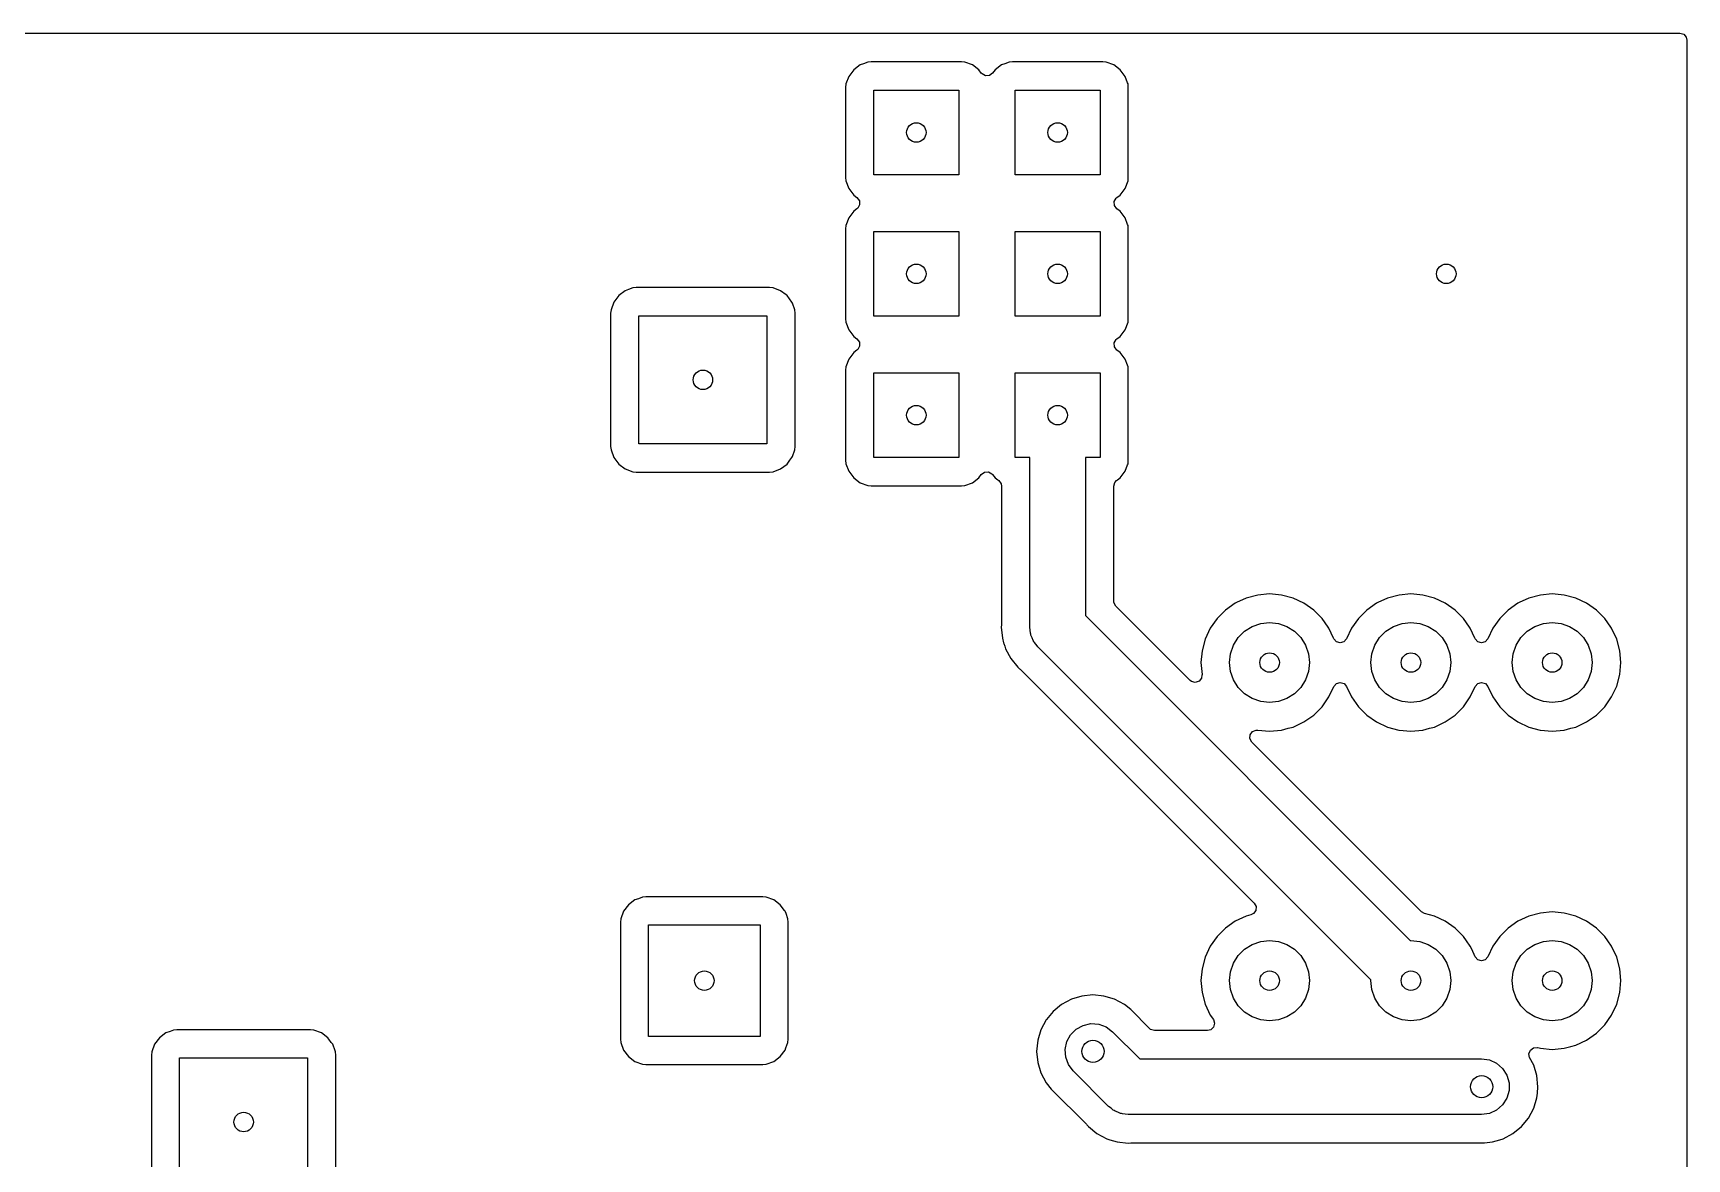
# Model space of a CAD drawing. Extents: x 0.03 to 2.37, y 0.03 to 1.57.
# Drawn here: x 1.2 to 2.37, y 0.774 to 1.57 of the extents above; entities that cross this region are included whole.
import ezdxf

# ---------------------------------------------------------------- set-up
doc = ezdxf.new("R2010")
doc.units = 0
doc.header["$MEASUREMENT"] = 0
doc.layers.add('BLACK', color=7, linetype='CONTINUOUS')

msp = doc.modelspace()

# ---------------------------------------------------------------- linework, layer by layer
at = {"layer": 'BLACK', "linetype": 'CONTINUOUS'}
for p, q in [((0.0347, 1.5703), (2.3653, 1.5703)), ((2.3653, 1.5703), (2.368, 1.5695)), ((2.368, 1.5695), (2.3698, 1.5674)), ((2.3698, 1.5674), (2.3703, 1.5653)), ((2.3703, 1.5653), (2.3703, 0.0347)), ((1.7853, 1.5478), (1.7807, 1.5443)), ((1.7876, 1.5486), (1.7853, 1.5478)), ((1.7853, 1.5478), (1.7853, 1.5478)), ((1.7853, 1.5478), (1.7853, 1.5478)), ((1.7907, 1.5498), (1.7876, 1.5486)), ((1.7931, 1.55), (1.7907, 1.5498)), ((1.7907, 1.5498), (1.7907, 1.5498)), ((1.8569, 1.55), (1.7931, 1.55)), ((1.7931, 1.55), (1.7931, 1.55)), ((1.7931, 1.55), (1.7931, 1.55)), ((1.8593, 1.5498), (1.8569, 1.55)), ((1.8569, 1.55), (1.8569, 1.55)), ((1.8569, 1.55), (1.8569, 1.55)), ((1.8647, 1.5478), (1.8593, 1.5498)), ((1.8593, 1.5498), (1.8593, 1.5498)), ((1.8593, 1.5498), (1.8593, 1.5498)), ((1.8693, 1.5443), (1.8647, 1.5478)), ((1.8647, 1.5478), (1.8647, 1.5478)), ((1.8647, 1.5478), (1.8647, 1.5478)), ((1.8853, 1.5478), (1.8807, 1.5443)), ((1.8876, 1.5486), (1.8853, 1.5478)), ((1.8853, 1.5478), (1.8853, 1.5478)), ((1.8853, 1.5478), (1.8853, 1.5478)), ((1.8907, 1.5498), (1.8876, 1.5486)), ((1.8931, 1.55), (1.8907, 1.5498)), ((1.8907, 1.5498), (1.8907, 1.5498)), ((1.9569, 1.55), (1.8931, 1.55)), ((1.8931, 1.55), (1.8931, 1.55)), ((1.8931, 1.55), (1.8931, 1.55)), ((1.9593, 1.5498), (1.9569, 1.55)), ((1.9569, 1.55), (1.9569, 1.55)), ((1.9569, 1.55), (1.9569, 1.55)), ((1.9647, 1.5478), (1.9593, 1.5498)), ((1.9593, 1.5498), (1.9593, 1.5498)), ((1.9593, 1.5498), (1.9593, 1.5498)), ((1.9693, 1.5443), (1.9647, 1.5478)), ((1.7752, 1.5343), (1.775, 1.5319)), ((1.7772, 1.5397), (1.7752, 1.5343)), ((1.7752, 1.5343), (1.7752, 1.5343)), ((1.7807, 1.5443), (1.7772, 1.5397)), ((1.7772, 1.5397), (1.7772, 1.5397)), ((1.871, 1.542), (1.8693, 1.5443)), ((1.8715, 1.5415), (1.871, 1.542)), ((1.8739, 1.5401), (1.8715, 1.5415)), ((1.8767, 1.5403), (1.8739, 1.5401)), ((1.879, 1.542), (1.8767, 1.5403)), ((1.8807, 1.5443), (1.879, 1.542)), ((1.9728, 1.5397), (1.9693, 1.5443)), ((1.9745, 1.535), (1.9728, 1.5397)), ((1.9748, 1.5343), (1.9745, 1.535)), ((1.975, 1.5319), (1.9748, 1.5343)), ((1.9748, 1.5343), (1.9748, 1.5343)), ((1.775, 1.5319), (1.775, 1.4681)), ((1.795, 1.47), (1.795, 1.53)), ((1.795, 1.53), (1.855, 1.53)), ((1.855, 1.53), (1.855, 1.47)), ((1.895, 1.47), (1.895, 1.53)), ((1.895, 1.53), (1.955, 1.53)), ((1.955, 1.53), (1.955, 1.47)), ((1.975, 1.4681), (1.975, 1.5319)), ((1.975, 1.5319), (1.975, 1.5319)), ((1.775, 1.4681), (1.7752, 1.4657)), ((1.7752, 1.4657), (1.7752, 1.4657)), ((1.7752, 1.4657), (1.7772, 1.4603)), ((1.855, 1.47), (1.795, 1.47)), ((1.955, 1.47), (1.895, 1.47)), ((1.9728, 1.4603), (1.9748, 1.4657)), ((1.9748, 1.4657), (1.975, 1.4681)), ((1.9748, 1.4657), (1.9748, 1.4657)), ((1.975, 1.4681), (1.975, 1.4681)), ((1.7772, 1.4603), (1.7772, 1.4603)), ((1.7772, 1.4603), (1.7807, 1.4557)), ((1.7807, 1.4557), (1.783, 1.454)), ((1.783, 1.454), (1.7847, 1.4517)), ((1.7847, 1.4517), (1.7849, 1.4489)), ((1.9651, 1.4511), (1.9665, 1.4535)), ((1.9665, 1.4535), (1.967, 1.454)), ((1.967, 1.454), (1.9693, 1.4557)), ((1.9693, 1.4557), (1.9728, 1.4603)), ((1.9728, 1.4603), (1.9728, 1.4603)), ((1.7772, 1.4397), (1.7752, 1.4343)), ((1.7807, 1.4443), (1.7772, 1.4397)), ((1.7772, 1.4397), (1.7772, 1.4397)), ((1.783, 1.446), (1.7807, 1.4443)), ((1.7835, 1.4465), (1.783, 1.446)), ((1.7849, 1.4489), (1.7835, 1.4465)), ((1.9653, 1.4483), (1.9651, 1.4511)), ((1.967, 1.446), (1.9653, 1.4483)), ((1.9693, 1.4443), (1.967, 1.446)), ((1.9728, 1.4397), (1.9693, 1.4443)), ((1.9745, 1.435), (1.9728, 1.4397)), ((1.7752, 1.4343), (1.775, 1.4319)), ((1.775, 1.4319), (1.775, 1.3681)), ((1.7752, 1.4343), (1.7752, 1.4343)), ((1.795, 1.37), (1.795, 1.43)), ((1.795, 1.43), (1.855, 1.43)), ((1.855, 1.43), (1.855, 1.37)), ((1.895, 1.37), (1.895, 1.43)), ((1.895, 1.43), (1.955, 1.43)), ((1.955, 1.43), (1.955, 1.37)), ((1.9748, 1.4343), (1.9745, 1.435)), ((1.975, 1.4319), (1.9748, 1.4343)), ((1.9748, 1.4343), (1.9748, 1.4343)), ((1.975, 1.3681), (1.975, 1.4319)), ((1.975, 1.4319), (1.975, 1.4319)), ((1.6144, 1.3846), (1.611, 1.38)), ((1.619, 1.388), (1.6144, 1.3846)), ((1.6214, 1.3889), (1.619, 1.388)), ((1.619, 1.388), (1.619, 1.388)), ((1.619, 1.388), (1.619, 1.388)), ((1.6244, 1.39), (1.6214, 1.3889)), ((1.6268, 1.3903), (1.6244, 1.39)), ((1.6244, 1.39), (1.6244, 1.39)), ((1.7212, 1.3903), (1.6268, 1.3903)), ((1.6268, 1.3903), (1.6268, 1.3903)), ((1.6268, 1.3903), (1.6268, 1.3903)), ((1.7236, 1.39), (1.7212, 1.3903)), ((1.7212, 1.3903), (1.7212, 1.3903)), ((1.7212, 1.3903), (1.7212, 1.3903)), ((1.729, 1.388), (1.7236, 1.39)), ((1.7236, 1.39), (1.7236, 1.39)), ((1.7236, 1.39), (1.7236, 1.39)), ((1.7329, 1.3851), (1.729, 1.388)), ((1.729, 1.388), (1.729, 1.388)), ((1.729, 1.388), (1.729, 1.388)), ((1.7336, 1.3846), (1.7329, 1.3851)), ((1.737, 1.38), (1.7336, 1.3846)), ((1.609, 1.3746), (1.6087, 1.3722)), ((1.6087, 1.3722), (1.6087, 1.2778)), ((1.611, 1.38), (1.609, 1.3746)), ((1.609, 1.3746), (1.609, 1.3746)), ((1.611, 1.38), (1.611, 1.38)), ((1.6287, 1.2797), (1.6287, 1.3703)), ((1.6287, 1.3703), (1.7193, 1.3703)), ((1.7193, 1.3703), (1.7193, 1.2797)), ((1.7373, 1.3793), (1.737, 1.38)), ((1.7391, 1.3746), (1.7373, 1.3793)), ((1.7393, 1.3722), (1.7391, 1.3746)), ((1.7391, 1.3746), (1.7391, 1.3746)), ((1.7393, 1.2778), (1.7393, 1.3722)), ((1.7393, 1.3722), (1.7393, 1.3722)), ((1.855, 1.37), (1.795, 1.37)), ((1.955, 1.37), (1.895, 1.37)), ((1.775, 1.3681), (1.7752, 1.3657)), ((1.7752, 1.3657), (1.7752, 1.3657)), ((1.7752, 1.3657), (1.7772, 1.3603)), ((1.7772, 1.3603), (1.7772, 1.3603)), ((1.7772, 1.3603), (1.7807, 1.3557)), ((1.9693, 1.3557), (1.9728, 1.3603)), ((1.9728, 1.3603), (1.9748, 1.3657)), ((1.9728, 1.3603), (1.9728, 1.3603)), ((1.9748, 1.3657), (1.975, 1.3681)), ((1.9748, 1.3657), (1.9748, 1.3657)), ((1.975, 1.3681), (1.975, 1.3681)), ((1.7807, 1.3557), (1.783, 1.354)), ((1.783, 1.346), (1.7807, 1.3443)), ((1.783, 1.354), (1.7847, 1.3517)), ((1.7835, 1.3465), (1.783, 1.346)), ((1.7849, 1.3489), (1.7835, 1.3465)), ((1.7847, 1.3517), (1.7849, 1.3489)), ((1.9651, 1.3511), (1.9665, 1.3535)), ((1.9653, 1.3483), (1.9651, 1.3511)), ((1.967, 1.346), (1.9653, 1.3483)), ((1.9665, 1.3535), (1.967, 1.354)), ((1.967, 1.354), (1.9693, 1.3557)), ((1.9677, 1.3455), (1.967, 1.346)), ((1.7752, 1.3343), (1.775, 1.3319)), ((1.7772, 1.3397), (1.7752, 1.3343)), ((1.7752, 1.3343), (1.7752, 1.3343)), ((1.7807, 1.3443), (1.7772, 1.3397)), ((1.7772, 1.3397), (1.7772, 1.3397)), ((1.9693, 1.3443), (1.9677, 1.3455)), ((1.9728, 1.3397), (1.9693, 1.3443)), ((1.9744, 1.3353), (1.9728, 1.3397)), ((1.9748, 1.3343), (1.9744, 1.3353)), ((1.975, 1.3319), (1.9748, 1.3343)), ((1.9748, 1.3343), (1.9748, 1.3343)), ((1.775, 1.3319), (1.775, 1.2681)), ((1.795, 1.27), (1.795, 1.33)), ((1.795, 1.33), (1.855, 1.33)), ((1.855, 1.33), (1.855, 1.27)), ((1.895, 1.27), (1.895, 1.33)), ((1.895, 1.33), (1.955, 1.33)), ((1.955, 1.33), (1.955, 1.27)), ((1.975, 1.2681), (1.975, 1.3319)), ((1.975, 1.3319), (1.975, 1.3319)), ((1.6087, 1.2778), (1.609, 1.2754)), ((1.7193, 1.2797), (1.6287, 1.2797)), ((1.7391, 1.2754), (1.7393, 1.2778)), ((1.7393, 1.2778), (1.7393, 1.2778)), ((1.609, 1.2754), (1.609, 1.2754)), ((1.609, 1.2754), (1.611, 1.27)), ((1.611, 1.27), (1.611, 1.27)), ((1.611, 1.27), (1.6144, 1.2654)), ((1.6144, 1.2654), (1.619, 1.262)), ((1.729, 1.262), (1.7336, 1.2654)), ((1.7336, 1.2654), (1.7356, 1.2681)), ((1.7356, 1.2681), (1.737, 1.27)), ((1.737, 1.27), (1.7373, 1.2707)), ((1.737, 1.27), (1.737, 1.27)), ((1.7373, 1.2707), (1.7391, 1.2754)), ((1.7391, 1.2754), (1.7391, 1.2754)), ((1.775, 1.2681), (1.7752, 1.2657)), ((1.7752, 1.2657), (1.7752, 1.2657)), ((1.7752, 1.2657), (1.7772, 1.2603)), ((1.855, 1.27), (1.795, 1.27)), ((1.9053, 1.27), (1.895, 1.27)), ((1.9053, 1.15), (1.9053, 1.27)), ((1.955, 1.27), (1.9447, 1.27)), ((1.9447, 1.27), (1.9447, 1.1582)), ((1.9728, 1.2604), (1.9745, 1.2649)), ((1.9745, 1.2649), (1.9748, 1.2657)), ((1.9748, 1.2657), (1.975, 1.2681)), ((1.9748, 1.2657), (1.9748, 1.2657)), ((1.975, 1.2681), (1.975, 1.2681)), ((1.619, 1.262), (1.619, 1.262)), ((1.619, 1.262), (1.6244, 1.26)), ((1.6244, 1.26), (1.6244, 1.26)), ((1.6244, 1.26), (1.6268, 1.2597)), ((1.6268, 1.2597), (1.6268, 1.2597)), ((1.6268, 1.2597), (1.7212, 1.2597)), ((1.7212, 1.2597), (1.7236, 1.26)), ((1.7236, 1.26), (1.729, 1.262)), ((1.7236, 1.26), (1.7236, 1.26)), ((1.729, 1.262), (1.729, 1.262)), ((1.7772, 1.2603), (1.7772, 1.2603)), ((1.7772, 1.2603), (1.7807, 1.2557)), ((1.7807, 1.2557), (1.7853, 1.2522)), ((1.7853, 1.2522), (1.7853, 1.2522)), ((1.7853, 1.2522), (1.7907, 1.2502)), ((1.8593, 1.2502), (1.8647, 1.2522)), ((1.8647, 1.2522), (1.8693, 1.2557)), ((1.8647, 1.2522), (1.8647, 1.2522)), ((1.8693, 1.2557), (1.871, 1.258)), ((1.871, 1.258), (1.8733, 1.2597)), ((1.8733, 1.2597), (1.8761, 1.2599)), ((1.8761, 1.2599), (1.8785, 1.2585)), ((1.8785, 1.2585), (1.879, 1.258)), ((1.879, 1.258), (1.8807, 1.2557)), ((1.8807, 1.2557), (1.8807, 1.2557)), ((1.8807, 1.2557), (1.8826, 1.2543)), ((1.8826, 1.2543), (1.8833, 1.2537)), ((1.8833, 1.2537), (1.885, 1.2515)), ((1.9647, 1.2498), (1.9655, 1.2525)), ((1.9655, 1.2525), (1.9667, 1.2537)), ((1.9667, 1.2537), (1.9674, 1.2543)), ((1.9674, 1.2543), (1.9693, 1.2557)), ((1.9693, 1.2557), (1.9728, 1.2603)), ((1.9693, 1.2557), (1.9693, 1.2557)), ((1.9728, 1.2603), (1.9728, 1.2604)), ((1.9728, 1.2603), (1.9728, 1.2603)), ((1.7907, 1.2502), (1.7907, 1.2502)), ((1.7907, 1.2502), (1.7931, 1.25)), ((1.7931, 1.25), (1.7931, 1.25)), ((1.7931, 1.25), (1.8569, 1.25)), ((1.8569, 1.25), (1.8593, 1.2502)), ((1.8593, 1.2502), (1.8593, 1.2502)), ((1.885, 1.2515), (1.8853, 1.2498)), ((1.8853, 1.2498), (1.8853, 1.1522)), ((1.9647, 1.1685), (1.9647, 1.2498)), ((2.0584, 1.1706), (2.0516, 1.1674)), ((2.0666, 1.1728), (2.0584, 1.1706)), ((2.075, 1.1736), (2.0666, 1.1728)), ((2.0834, 1.1728), (2.075, 1.1736)), ((2.0916, 1.1706), (2.0834, 1.1728)), ((2.0993, 1.167), (2.0916, 1.1706)), ((2.1584, 1.1706), (2.1516, 1.1674)), ((2.1666, 1.1728), (2.1584, 1.1706)), ((2.175, 1.1736), (2.1666, 1.1728)), ((2.1834, 1.1728), (2.175, 1.1736)), ((2.1916, 1.1706), (2.1834, 1.1728)), ((2.1993, 1.167), (2.1916, 1.1706)), ((2.2584, 1.1706), (2.2516, 1.1674)), ((2.2666, 1.1728), (2.2584, 1.1706)), ((2.275, 1.1736), (2.2666, 1.1728)), ((2.2834, 1.1728), (2.275, 1.1736)), ((2.2916, 1.1706), (2.2834, 1.1728)), ((2.2993, 1.167), (2.2916, 1.1706)), ((1.9648, 1.1674), (1.9647, 1.1685)), ((1.9662, 1.165), (1.9648, 1.1674)), ((2.0188, 1.1124), (1.9662, 1.165)), ((2.0438, 1.1622), (2.0378, 1.1562)), ((2.0507, 1.167), (2.0438, 1.1622)), ((2.0438, 1.1622), (2.0438, 1.1622)), ((2.0516, 1.1674), (2.0507, 1.167)), ((2.1062, 1.1622), (2.0993, 1.167)), ((2.1122, 1.1562), (2.1062, 1.1622)), ((2.1438, 1.1622), (2.1378, 1.1562)), ((2.1507, 1.167), (2.1438, 1.1622)), ((2.1438, 1.1622), (2.1438, 1.1622)), ((2.1516, 1.1674), (2.1507, 1.167)), ((2.2062, 1.1622), (2.1993, 1.167)), ((2.2122, 1.1562), (2.2062, 1.1622)), ((2.2438, 1.1622), (2.2378, 1.1562)), ((2.2507, 1.167), (2.2438, 1.1622)), ((2.2438, 1.1622), (2.2438, 1.1622)), ((2.2516, 1.1674), (2.2507, 1.167)), ((2.3062, 1.1622), (2.2993, 1.167)), ((2.3122, 1.1562), (2.3062, 1.1622)), ((1.8853, 1.1517), (1.8851, 1.15)), ((1.8851, 1.15), (1.8851, 1.15)), ((1.8851, 1.15), (1.8859, 1.1422)), ((1.8853, 1.1522), (1.8853, 1.1517)), ((1.9056, 1.1479), (1.9053, 1.15)), ((1.9058, 1.1458), (1.9056, 1.1479)), ((1.9447, 1.1582), (2.1745, 0.9283)), ((2.033, 1.1493), (2.0294, 1.1416)), ((2.0378, 1.1562), (2.033, 1.1493)), ((2.033, 1.1493), (2.033, 1.1493)), ((2.0378, 1.1562), (2.0378, 1.1562)), ((2.0528, 1.1427), (2.0573, 1.1472)), ((2.0573, 1.1472), (2.0627, 1.1505)), ((2.0627, 1.1505), (2.0687, 1.1526)), ((2.0687, 1.1526), (2.075, 1.1533)), ((2.075, 1.1533), (2.0813, 1.1526)), ((2.0813, 1.1526), (2.0873, 1.1505)), ((2.0873, 1.1505), (2.0927, 1.1472)), ((2.0927, 1.1472), (2.0972, 1.1427)), ((2.1165, 1.15), (2.1122, 1.1562)), ((2.1122, 1.1562), (2.1122, 1.1562)), ((2.1122, 1.1562), (2.1122, 1.1562)), ((2.117, 1.1493), (2.1165, 1.15)), ((2.1203, 1.1422), (2.117, 1.1493)), ((2.133, 1.1493), (2.1295, 1.1419)), ((2.1378, 1.1562), (2.133, 1.1493)), ((2.1378, 1.1562), (2.1378, 1.1562)), ((2.1528, 1.1427), (2.1573, 1.1472)), ((2.1573, 1.1472), (2.1627, 1.1505)), ((2.1627, 1.1505), (2.1687, 1.1526)), ((2.1687, 1.1526), (2.175, 1.1533)), ((2.175, 1.1533), (2.1813, 1.1526)), ((2.1813, 1.1526), (2.1873, 1.1505)), ((2.1873, 1.1505), (2.1927, 1.1472)), ((2.1927, 1.1472), (2.1972, 1.1427)), ((2.2165, 1.15), (2.2122, 1.1562)), ((2.2122, 1.1562), (2.2122, 1.1562)), ((2.2122, 1.1562), (2.2122, 1.1562)), ((2.217, 1.1493), (2.2165, 1.15)), ((2.2203, 1.1422), (2.217, 1.1493)), ((2.233, 1.1493), (2.2295, 1.1419)), ((2.2378, 1.1562), (2.233, 1.1493)), ((2.2378, 1.1562), (2.2378, 1.1562)), ((2.2528, 1.1427), (2.2573, 1.1472)), ((2.2573, 1.1472), (2.2627, 1.1505)), ((2.2627, 1.1505), (2.2687, 1.1526)), ((2.2687, 1.1526), (2.275, 1.1533)), ((2.275, 1.1533), (2.2813, 1.1526)), ((2.2813, 1.1526), (2.2873, 1.1505)), ((2.2873, 1.1505), (2.2927, 1.1472)), ((2.2927, 1.1472), (2.2972, 1.1427)), ((2.3165, 1.15), (2.3122, 1.1562)), ((2.3122, 1.1562), (2.3122, 1.1562)), ((2.3122, 1.1562), (2.3122, 1.1562)), ((2.317, 1.1493), (2.3165, 1.15)), ((2.3206, 1.1416), (2.317, 1.1493)), ((1.8859, 1.1422), (1.8859, 1.1422)), ((1.8859, 1.1422), (1.8868, 1.139)), ((1.8868, 1.139), (1.887, 1.1385)), ((1.887, 1.1385), (1.8876, 1.1365)), ((1.8876, 1.1365), (1.8881, 1.1347)), ((1.906, 1.1452), (1.9058, 1.1458)), ((1.9061, 1.1445), (1.906, 1.1452)), ((1.907, 1.1425), (1.9061, 1.1445)), ((1.9077, 1.1406), (1.907, 1.1425)), ((1.9081, 1.14), (1.9077, 1.1406)), ((1.9084, 1.1394), (1.9081, 1.14)), ((1.9098, 1.1378), (1.9084, 1.1394)), ((1.9111, 1.1361), (1.9098, 1.1378)), ((2.1467, 0.9005), (1.9111, 1.1361)), ((2.0294, 1.1416), (2.0272, 1.1334)), ((2.0474, 1.1313), (2.0495, 1.1373)), ((2.0495, 1.1373), (2.0528, 1.1427)), ((2.0972, 1.1427), (2.1005, 1.1373)), ((2.1005, 1.1373), (2.1026, 1.1313)), ((2.1205, 1.1419), (2.1203, 1.1422)), ((2.1223, 1.1398), (2.1205, 1.1419)), ((2.125, 1.139), (2.1223, 1.1398)), ((2.1276, 1.1398), (2.125, 1.139)), ((2.1295, 1.1419), (2.1276, 1.1398)), ((2.1474, 1.1313), (2.1495, 1.1373)), ((2.1495, 1.1373), (2.1528, 1.1427)), ((2.1972, 1.1427), (2.2005, 1.1373)), ((2.2005, 1.1373), (2.2026, 1.1313)), ((2.2205, 1.1419), (2.2203, 1.1422)), ((2.2223, 1.1398), (2.2205, 1.1419)), ((2.225, 1.139), (2.2223, 1.1398)), ((2.2276, 1.1398), (2.225, 1.139)), ((2.2295, 1.1419), (2.2276, 1.1398)), ((2.2474, 1.1313), (2.2495, 1.1373)), ((2.2495, 1.1373), (2.2528, 1.1427)), ((2.2972, 1.1427), (2.3005, 1.1373)), ((2.3005, 1.1373), (2.3026, 1.1313)), ((2.3228, 1.1334), (2.3206, 1.1416)), ((1.8881, 1.1347), (1.8918, 1.1278)), ((1.8918, 1.1278), (1.8968, 1.1218)), ((2.0272, 1.1334), (2.0264, 1.125)), ((2.0264, 1.125), (2.0272, 1.1166)), ((2.0467, 1.125), (2.0474, 1.1313)), ((2.0474, 1.1187), (2.0467, 1.125)), ((2.1026, 1.1313), (2.1033, 1.125)), ((2.1033, 1.125), (2.1026, 1.1187)), ((2.1467, 1.125), (2.1474, 1.1313)), ((2.1474, 1.1187), (2.1467, 1.125)), ((2.2026, 1.1313), (2.2033, 1.125)), ((2.2033, 1.125), (2.2026, 1.1187)), ((2.2467, 1.125), (2.2474, 1.1313)), ((2.2474, 1.1187), (2.2467, 1.125)), ((2.3026, 1.1313), (2.3033, 1.125)), ((2.3033, 1.125), (2.3026, 1.1187)), ((2.3236, 1.125), (2.3228, 1.1334)), ((2.3228, 1.1166), (2.3236, 1.125)), ((1.8968, 1.1218), (1.8981, 1.1207)), ((1.8981, 1.1207), (1.8985, 1.1204)), ((1.8985, 1.1204), (2.064, 0.9548)), ((2.0197, 1.1116), (2.0188, 1.1124)), ((2.0251, 1.1118), (2.0224, 1.1109)), ((2.0268, 1.114), (2.0251, 1.1118)), ((2.0271, 1.1163), (2.0268, 1.114)), ((2.0272, 1.1164), (2.0271, 1.1163)), ((2.0272, 1.1166), (2.0272, 1.1166)), ((2.0272, 1.1166), (2.0272, 1.1164)), ((2.0495, 1.1127), (2.0474, 1.1187)), ((2.0528, 1.1073), (2.0495, 1.1127)), ((2.1005, 1.1127), (2.0972, 1.1073)), ((2.1026, 1.1187), (2.1005, 1.1127)), ((2.1495, 1.1127), (2.1474, 1.1187)), ((2.1528, 1.1073), (2.1495, 1.1127)), ((2.2005, 1.1127), (2.1972, 1.1073)), ((2.2026, 1.1187), (2.2005, 1.1127)), ((2.2495, 1.1127), (2.2474, 1.1187)), ((2.2528, 1.1073), (2.2495, 1.1127)), ((2.3005, 1.1127), (2.2972, 1.1073)), ((2.3026, 1.1187), (2.3005, 1.1127)), ((2.3206, 1.1084), (2.3228, 1.1166)), ((2.0224, 1.1109), (2.0197, 1.1116)), ((2.0573, 1.1028), (2.0528, 1.1073)), ((2.0627, 1.0995), (2.0573, 1.1028)), ((2.0927, 1.1028), (2.0873, 1.0995)), ((2.0972, 1.1073), (2.0927, 1.1028)), ((2.1122, 1.0938), (2.117, 1.1007)), ((2.117, 1.1007), (2.1205, 1.1081)), ((2.1205, 1.1081), (2.1224, 1.1102)), ((2.1224, 1.1102), (2.125, 1.111)), ((2.125, 1.111), (2.1277, 1.1102)), ((2.1277, 1.1102), (2.1295, 1.1081)), ((2.1295, 1.1081), (2.133, 1.1007)), ((2.133, 1.1007), (2.1378, 1.0938)), ((2.1573, 1.1028), (2.1528, 1.1073)), ((2.1627, 1.0995), (2.1573, 1.1028)), ((2.1927, 1.1028), (2.1873, 1.0995)), ((2.1972, 1.1073), (2.1927, 1.1028)), ((2.2122, 1.0938), (2.217, 1.1007)), ((2.217, 1.1007), (2.2205, 1.1081)), ((2.2205, 1.1081), (2.2224, 1.1102)), ((2.2224, 1.1102), (2.225, 1.111)), ((2.225, 1.111), (2.2277, 1.1102)), ((2.2277, 1.1102), (2.2295, 1.1081)), ((2.2295, 1.1081), (2.233, 1.1007)), ((2.233, 1.1007), (2.2378, 1.0938)), ((2.2573, 1.1028), (2.2528, 1.1073)), ((2.2627, 1.0995), (2.2573, 1.1028)), ((2.2927, 1.1028), (2.2873, 1.0995)), ((2.2972, 1.1073), (2.2927, 1.1028)), ((2.3122, 1.0938), (2.317, 1.1007)), ((2.317, 1.1007), (2.3206, 1.1084)), ((2.0687, 1.0974), (2.0627, 1.0995)), ((2.075, 1.0967), (2.0687, 1.0974)), ((2.0813, 1.0974), (2.075, 1.0967)), ((2.0873, 1.0995), (2.0813, 1.0974)), ((2.1062, 1.0878), (2.1122, 1.0938)), ((2.1122, 1.0938), (2.1122, 1.0938)), ((2.1378, 1.0938), (2.1378, 1.0938)), ((2.1378, 1.0938), (2.1438, 1.0878)), ((2.1687, 1.0974), (2.1627, 1.0995)), ((2.175, 1.0967), (2.1687, 1.0974)), ((2.1813, 1.0974), (2.175, 1.0967)), ((2.1873, 1.0995), (2.1813, 1.0974)), ((2.2062, 1.0878), (2.2122, 1.0938)), ((2.2122, 1.0938), (2.2122, 1.0938)), ((2.2378, 1.0938), (2.2378, 1.0938)), ((2.2378, 1.0938), (2.2438, 1.0878)), ((2.2687, 1.0974), (2.2627, 1.0995)), ((2.275, 1.0967), (2.2687, 1.0974)), ((2.2813, 1.0974), (2.275, 1.0967)), ((2.2873, 1.0995), (2.2813, 1.0974)), ((2.3062, 1.0878), (2.3122, 1.0938)), ((2.3122, 1.0938), (2.3122, 1.0938)), ((2.0629, 1.0762), (2.0655, 1.0772)), ((2.0655, 1.0772), (2.0664, 1.0772)), ((2.0664, 1.0772), (2.0664, 1.0772)), ((2.0664, 1.0772), (2.0666, 1.0772)), ((2.0666, 1.0772), (2.0666, 1.0772)), ((2.0666, 1.0772), (2.075, 1.0764)), ((2.075, 1.0764), (2.0834, 1.0772)), ((2.0834, 1.0772), (2.0882, 1.0785)), ((2.0882, 1.0785), (2.0916, 1.0794)), ((2.0916, 1.0794), (2.0993, 1.083)), ((2.0916, 1.0794), (2.0916, 1.0794)), ((2.0993, 1.083), (2.1062, 1.0878)), ((2.1062, 1.0878), (2.1062, 1.0878)), ((2.1438, 1.0878), (2.1438, 1.0878)), ((2.1438, 1.0878), (2.1507, 1.083)), ((2.1507, 1.083), (2.1584, 1.0794)), ((2.1584, 1.0794), (2.1584, 1.0794)), ((2.1584, 1.0794), (2.1665, 1.0772)), ((2.1665, 1.0772), (2.1666, 1.0772)), ((2.1666, 1.0772), (2.175, 1.0764)), ((2.175, 1.0764), (2.1834, 1.0772)), ((2.1834, 1.0772), (2.1882, 1.0785)), ((2.1882, 1.0785), (2.1916, 1.0794)), ((2.1916, 1.0794), (2.1993, 1.083)), ((2.1916, 1.0794), (2.1916, 1.0794)), ((2.1993, 1.083), (2.2062, 1.0878)), ((2.2062, 1.0878), (2.2062, 1.0878)), ((2.2438, 1.0878), (2.2438, 1.0878)), ((2.2438, 1.0878), (2.2507, 1.083)), ((2.2507, 1.083), (2.2584, 1.0794)), ((2.2584, 1.0794), (2.2584, 1.0794)), ((2.2584, 1.0794), (2.2665, 1.0772)), ((2.2665, 1.0772), (2.2666, 1.0772)), ((2.2666, 1.0772), (2.275, 1.0764)), ((2.275, 1.0764), (2.2834, 1.0772)), ((2.2834, 1.0772), (2.2882, 1.0785)), ((2.2882, 1.0785), (2.2916, 1.0794)), ((2.2916, 1.0794), (2.2993, 1.083)), ((2.2916, 1.0794), (2.2916, 1.0794)), ((2.2993, 1.083), (2.3062, 1.0878)), ((2.3062, 1.0878), (2.3062, 1.0878)), ((2.0611, 1.0712), (2.0613, 1.074)), ((2.0624, 1.0688), (2.0611, 1.0712)), ((2.0613, 1.074), (2.0629, 1.0762)), ((2.1824, 0.9488), (2.0624, 1.0688)), ((1.6179, 0.9491), (1.6159, 0.9437)), ((1.6213, 0.9537), (1.6179, 0.9491)), ((1.6179, 0.9491), (1.6179, 0.9491)), ((1.6259, 0.9571), (1.6213, 0.9537)), ((1.6283, 0.958), (1.6259, 0.9571)), ((1.6259, 0.9571), (1.6259, 0.9571)), ((1.6259, 0.9571), (1.6259, 0.9571)), ((1.6313, 0.9591), (1.6283, 0.958)), ((1.6337, 0.9594), (1.6313, 0.9591)), ((1.6313, 0.9591), (1.6313, 0.9591)), ((1.7163, 0.9594), (1.6337, 0.9594)), ((1.6337, 0.9594), (1.6337, 0.9594)), ((1.6337, 0.9594), (1.6337, 0.9594)), ((1.7187, 0.9591), (1.7163, 0.9594)), ((1.7163, 0.9594), (1.7163, 0.9594)), ((1.7163, 0.9594), (1.7163, 0.9594)), ((1.7241, 0.9571), (1.7187, 0.9591)), ((1.7187, 0.9591), (1.7187, 0.9591)), ((1.7187, 0.9591), (1.7187, 0.9591)), ((1.7287, 0.9537), (1.7241, 0.9571)), ((1.7241, 0.9571), (1.7241, 0.9571)), ((1.7241, 0.9571), (1.7241, 0.9571)), ((1.7317, 0.9496), (1.7287, 0.9537)), ((1.7321, 0.9491), (1.7317, 0.9496)), ((1.7328, 0.9474), (1.7321, 0.9491)), ((2.0652, 0.9496), (2.0635, 0.9474)), ((2.064, 0.9548), (2.0654, 0.9524)), ((2.0654, 0.9524), (2.0652, 0.9496)), ((2.1846, 0.9475), (2.1824, 0.9488)), ((2.275, 0.9486), (2.2666, 0.9478)), ((2.2834, 0.9478), (2.275, 0.9486)), ((1.6159, 0.9437), (1.6156, 0.9413)), ((1.6156, 0.9413), (1.6156, 0.8587)), ((1.6159, 0.9437), (1.6159, 0.9437)), ((1.6356, 0.8606), (1.6356, 0.9394)), ((1.6356, 0.9394), (1.7144, 0.9394)), ((1.7144, 0.9394), (1.7144, 0.8606)), ((1.7341, 0.9437), (1.7328, 0.9474)), ((1.7344, 0.9413), (1.7341, 0.9437)), ((1.7341, 0.9437), (1.7341, 0.9437)), ((1.7344, 0.8587), (1.7344, 0.9413)), ((1.7344, 0.9413), (1.7344, 0.9413)), ((2.0438, 0.9372), (2.0378, 0.9312)), ((2.0507, 0.942), (2.0438, 0.9372)), ((2.0438, 0.9372), (2.0438, 0.9372)), ((2.0584, 0.9456), (2.0507, 0.942)), ((2.0507, 0.942), (2.0507, 0.942)), ((2.0618, 0.9465), (2.0584, 0.9456)), ((2.0635, 0.9474), (2.0618, 0.9465)), ((2.1916, 0.9456), (2.1846, 0.9475)), ((2.1993, 0.942), (2.1916, 0.9456)), ((2.2062, 0.9372), (2.1993, 0.942)), ((2.2122, 0.9312), (2.2062, 0.9372)), ((2.2438, 0.9372), (2.2378, 0.9312)), ((2.2507, 0.942), (2.2438, 0.9372)), ((2.2438, 0.9372), (2.2438, 0.9372)), ((2.2584, 0.9456), (2.2507, 0.942)), ((2.2507, 0.942), (2.2507, 0.942)), ((2.2666, 0.9478), (2.2584, 0.9456)), ((2.2916, 0.9456), (2.2834, 0.9478)), ((2.2993, 0.942), (2.2916, 0.9456)), ((2.3062, 0.9372), (2.2993, 0.942)), ((2.3122, 0.9312), (2.3062, 0.9372)), ((2.0378, 0.9312), (2.033, 0.9243)), ((2.0378, 0.9312), (2.0378, 0.9312)), ((2.0573, 0.9222), (2.0627, 0.9255)), ((2.0627, 0.9255), (2.0687, 0.9276)), ((2.0687, 0.9276), (2.075, 0.9283)), ((2.075, 0.9283), (2.0813, 0.9276)), ((2.0813, 0.9276), (2.0873, 0.9255)), ((2.0873, 0.9255), (2.0927, 0.9222)), ((2.1745, 0.9283), (2.175, 0.9283)), ((2.175, 0.9283), (2.1813, 0.9276)), ((2.1813, 0.9276), (2.1873, 0.9255)), ((2.1873, 0.9255), (2.1927, 0.9222)), ((2.2143, 0.9282), (2.2122, 0.9312)), ((2.2122, 0.9312), (2.2122, 0.9312)), ((2.2122, 0.9312), (2.2122, 0.9312)), ((2.217, 0.9243), (2.2143, 0.9282)), ((2.2378, 0.9312), (2.233, 0.9243)), ((2.2378, 0.9312), (2.2378, 0.9312)), ((2.2573, 0.9222), (2.2627, 0.9255)), ((2.2627, 0.9255), (2.2687, 0.9276)), ((2.2687, 0.9276), (2.275, 0.9283)), ((2.275, 0.9283), (2.2813, 0.9276)), ((2.2813, 0.9276), (2.2873, 0.9255)), ((2.2873, 0.9255), (2.2927, 0.9222)), ((2.3143, 0.9282), (2.3122, 0.9312)), ((2.3122, 0.9312), (2.3122, 0.9312)), ((2.3122, 0.9312), (2.3122, 0.9312)), ((2.317, 0.9243), (2.3143, 0.9282)), ((2.0294, 0.9166), (2.0272, 0.9084)), ((2.033, 0.9243), (2.0294, 0.9166)), ((2.0294, 0.9166), (2.0294, 0.9166)), ((2.0495, 0.9123), (2.0528, 0.9177)), ((2.0528, 0.9177), (2.0573, 0.9222)), ((2.0927, 0.9222), (2.0972, 0.9177)), ((2.0972, 0.9177), (2.1005, 0.9123)), ((2.1927, 0.9222), (2.1972, 0.9177)), ((2.1972, 0.9177), (2.2005, 0.9123)), ((2.218, 0.9222), (2.217, 0.9243)), ((2.2205, 0.9169), (2.218, 0.9222)), ((2.2223, 0.9148), (2.2205, 0.9169)), ((2.225, 0.914), (2.2223, 0.9148)), ((2.2276, 0.9148), (2.225, 0.914)), ((2.2295, 0.9169), (2.2276, 0.9148)), ((2.233, 0.9243), (2.2295, 0.9169)), ((2.2495, 0.9123), (2.2528, 0.9177)), ((2.2528, 0.9177), (2.2573, 0.9222)), ((2.2927, 0.9222), (2.2972, 0.9177)), ((2.2972, 0.9177), (2.3005, 0.9123)), ((2.3206, 0.9166), (2.317, 0.9243)), ((2.3228, 0.9084), (2.3206, 0.9166)), ((2.0272, 0.9084), (2.0264, 0.9)), ((2.0467, 0.9), (2.0474, 0.9063)), ((2.0474, 0.9063), (2.0495, 0.9123)), ((2.1005, 0.9123), (2.1026, 0.9063)), ((2.1026, 0.9063), (2.1033, 0.9)), ((2.2005, 0.9123), (2.2026, 0.9063)), ((2.2026, 0.9063), (2.2033, 0.9)), ((2.2467, 0.9), (2.2474, 0.9063)), ((2.2474, 0.9063), (2.2495, 0.9123)), ((2.3005, 0.9123), (2.3026, 0.9063)), ((2.3026, 0.9063), (2.3033, 0.9)), ((2.3236, 0.9), (2.3228, 0.9084)), ((1.95, 0.8899), (1.9422, 0.8891)), ((1.9578, 0.8891), (1.95, 0.8899)), ((1.95, 0.8899), (1.95, 0.8899)), ((2.0264, 0.9), (2.0272, 0.8916)), ((2.0272, 0.8916), (2.0294, 0.8834)), ((2.0474, 0.8937), (2.0467, 0.9)), ((2.0495, 0.8877), (2.0474, 0.8937)), ((2.1026, 0.8937), (2.1005, 0.8877)), ((2.1033, 0.9), (2.1026, 0.8937)), ((2.1467, 0.9), (2.1467, 0.9005)), ((2.1474, 0.8937), (2.1467, 0.9)), ((2.1495, 0.8877), (2.1474, 0.8937)), ((2.2026, 0.8937), (2.2005, 0.8877)), ((2.2033, 0.9), (2.2026, 0.8937)), ((2.2474, 0.8937), (2.2467, 0.9)), ((2.2495, 0.8877), (2.2474, 0.8937)), ((2.3026, 0.8937), (2.3005, 0.8877)), ((2.3033, 0.9), (2.3026, 0.8937)), ((2.3206, 0.8834), (2.3228, 0.8916)), ((2.3228, 0.8916), (2.3236, 0.9)), ((1.9218, 0.8782), (1.9171, 0.8725)), ((1.9278, 0.8832), (1.9218, 0.8782)), ((1.9347, 0.8869), (1.9278, 0.8832)), ((1.9422, 0.8891), (1.9347, 0.8869)), ((1.9422, 0.8891), (1.9422, 0.8891)), ((1.9422, 0.8891), (1.9422, 0.8891)), ((1.9422, 0.8891), (1.9422, 0.8891)), ((1.9422, 0.8891), (1.9422, 0.8891)), ((1.9653, 0.8869), (1.9578, 0.8891)), ((1.9578, 0.8891), (1.9578, 0.8891)), ((1.9578, 0.8891), (1.9578, 0.8891)), ((1.9722, 0.8832), (1.9653, 0.8869)), ((1.9767, 0.8795), (1.9722, 0.8832)), ((1.99, 0.8662), (1.9767, 0.8795)), ((2.0294, 0.8834), (2.0294, 0.8834)), ((2.0294, 0.8834), (2.033, 0.8757)), ((2.0528, 0.8823), (2.0495, 0.8877)), ((2.0573, 0.8778), (2.0528, 0.8823)), ((2.0627, 0.8745), (2.0573, 0.8778)), ((2.0927, 0.8778), (2.0873, 0.8745)), ((2.0972, 0.8823), (2.0927, 0.8778)), ((2.1005, 0.8877), (2.0972, 0.8823)), ((2.1528, 0.8823), (2.1495, 0.8877)), ((2.1573, 0.8778), (2.1528, 0.8823)), ((2.1627, 0.8745), (2.1573, 0.8778)), ((2.1927, 0.8778), (2.1873, 0.8745)), ((2.1972, 0.8823), (2.1927, 0.8778)), ((2.2005, 0.8877), (2.1972, 0.8823)), ((2.2528, 0.8823), (2.2495, 0.8877)), ((2.2573, 0.8778), (2.2528, 0.8823)), ((2.2627, 0.8745), (2.2573, 0.8778)), ((2.2927, 0.8778), (2.2873, 0.8745)), ((2.2972, 0.8823), (2.2927, 0.8778)), ((2.3005, 0.8877), (2.2972, 0.8823)), ((2.317, 0.8757), (2.3206, 0.8834)), ((1.9168, 0.8722), (1.9131, 0.8653)), ((1.9171, 0.8725), (1.9168, 0.8722)), ((1.9382, 0.8658), (1.9431, 0.8684)), ((1.9431, 0.8684), (1.9486, 0.8696)), ((1.9486, 0.8696), (1.9542, 0.8692)), ((1.9542, 0.8692), (1.9594, 0.8673)), ((1.9594, 0.8673), (1.9639, 0.8639)), ((1.9908, 0.8655), (1.99, 0.8662)), ((2.033, 0.8757), (2.0352, 0.8725)), ((2.0354, 0.8672), (2.0334, 0.8652)), ((2.0352, 0.8725), (2.0361, 0.8699)), ((2.0361, 0.8699), (2.0354, 0.8672)), ((2.0687, 0.8724), (2.0627, 0.8745)), ((2.075, 0.8717), (2.0687, 0.8724)), ((2.0813, 0.8724), (2.075, 0.8717)), ((2.0873, 0.8745), (2.0813, 0.8724)), ((2.1687, 0.8724), (2.1627, 0.8745)), ((2.175, 0.8717), (2.1687, 0.8724)), ((2.1813, 0.8724), (2.175, 0.8717)), ((2.1873, 0.8745), (2.1813, 0.8724)), ((2.2687, 0.8724), (2.2627, 0.8745)), ((2.275, 0.8717), (2.2687, 0.8724)), ((2.2813, 0.8724), (2.275, 0.8717)), ((2.2873, 0.8745), (2.2813, 0.8724)), ((2.3062, 0.8628), (2.3122, 0.8688)), ((2.3122, 0.8688), (2.317, 0.8757)), ((2.3122, 0.8688), (2.3122, 0.8688)), ((1.286, 0.855), (1.284, 0.8496)), ((1.2894, 0.8596), (1.286, 0.855)), ((1.286, 0.855), (1.286, 0.855)), ((1.294, 0.863), (1.2894, 0.8596)), ((1.297, 0.8641), (1.294, 0.863)), ((1.294, 0.863), (1.294, 0.863)), ((1.294, 0.863), (1.294, 0.863)), ((1.2994, 0.865), (1.297, 0.8641)), ((1.3018, 0.8653), (1.2994, 0.865)), ((1.2994, 0.865), (1.2994, 0.865)), ((1.3962, 0.8653), (1.3018, 0.8653)), ((1.3018, 0.8653), (1.3018, 0.8653)), ((1.3018, 0.8653), (1.3018, 0.8653)), ((1.3986, 0.865), (1.3962, 0.8653)), ((1.3962, 0.8653), (1.3962, 0.8653)), ((1.3962, 0.8653), (1.3962, 0.8653)), ((1.404, 0.863), (1.3986, 0.865)), ((1.3986, 0.865), (1.3986, 0.865)), ((1.3986, 0.865), (1.3986, 0.865)), ((1.4086, 0.8596), (1.404, 0.863)), ((1.404, 0.863), (1.404, 0.863)), ((1.404, 0.863), (1.404, 0.863)), ((1.4092, 0.8587), (1.4086, 0.8596)), ((1.411, 0.8563), (1.4092, 0.8587)), ((1.412, 0.855), (1.411, 0.8563)), ((1.4138, 0.8503), (1.412, 0.855)), ((1.6156, 0.8587), (1.6159, 0.8563)), ((1.6159, 0.8563), (1.6159, 0.8563)), ((1.6159, 0.8563), (1.6179, 0.8509)), ((1.7144, 0.8606), (1.6356, 0.8606)), ((1.7327, 0.8526), (1.7341, 0.8563)), ((1.7341, 0.8563), (1.7344, 0.8587)), ((1.7341, 0.8563), (1.7341, 0.8563)), ((1.7344, 0.8587), (1.7344, 0.8587)), ((1.9109, 0.8578), (1.9101, 0.85)), ((1.9131, 0.8653), (1.9109, 0.8578)), ((1.9109, 0.8578), (1.9109, 0.8578)), ((1.9131, 0.8653), (1.9131, 0.8653)), ((1.9304, 0.8514), (1.9316, 0.8569)), ((1.9316, 0.8569), (1.9342, 0.8618)), ((1.9342, 0.8618), (1.9382, 0.8658)), ((1.9639, 0.8639), (1.9832, 0.8447)), ((1.9935, 0.8647), (1.9908, 0.8655)), ((2.0311, 0.8647), (1.9935, 0.8647)), ((2.0334, 0.8652), (2.0311, 0.8647)), ((2.2882, 0.8535), (2.2916, 0.8544)), ((2.2916, 0.8544), (2.2993, 0.858)), ((2.2916, 0.8544), (2.2916, 0.8544)), ((2.2993, 0.858), (2.3062, 0.8628)), ((2.3062, 0.8628), (2.3062, 0.8628)), ((1.284, 0.8496), (1.2837, 0.8472)), ((1.2837, 0.8472), (1.2837, 0.7528)), ((1.284, 0.8496), (1.284, 0.8496)), ((1.3037, 0.7547), (1.3037, 0.8453)), ((1.3037, 0.8453), (1.3943, 0.8453)), ((1.3943, 0.8453), (1.3943, 0.7547)), ((1.4141, 0.8496), (1.4138, 0.8503)), ((1.4143, 0.8472), (1.4141, 0.8496)), ((1.4141, 0.8496), (1.4141, 0.8496)), ((1.4143, 0.7528), (1.4143, 0.8472)), ((1.4143, 0.8472), (1.4143, 0.8472)), ((1.6179, 0.8509), (1.6179, 0.8509)), ((1.6179, 0.8509), (1.6213, 0.8463)), ((1.6213, 0.8463), (1.6259, 0.8429)), ((1.6259, 0.8429), (1.6259, 0.8429)), ((1.6259, 0.8429), (1.6313, 0.8409)), ((1.7187, 0.8409), (1.7241, 0.8429)), ((1.7241, 0.8429), (1.7287, 0.8463)), ((1.7241, 0.8429), (1.7241, 0.8429)), ((1.7287, 0.8463), (1.7321, 0.8509)), ((1.7321, 0.8509), (1.7327, 0.8526)), ((1.7321, 0.8509), (1.7321, 0.8509)), ((1.9101, 0.85), (1.9101, 0.85)), ((1.9101, 0.85), (1.9109, 0.8422)), ((1.9308, 0.8458), (1.9304, 0.8514)), ((1.9327, 0.8406), (1.9308, 0.8458)), ((1.9832, 0.8447), (2.225, 0.8447)), ((2.225, 0.8447), (2.2305, 0.8439)), ((2.2305, 0.8439), (2.2356, 0.8416)), ((2.2585, 0.8483), (2.2595, 0.8509)), ((2.259, 0.8456), (2.2585, 0.8483)), ((2.2619, 0.8403), (2.259, 0.8456)), ((2.2595, 0.8509), (2.2617, 0.8526)), ((2.2617, 0.8526), (2.2645, 0.8527)), ((2.2645, 0.8527), (2.2647, 0.8527)), ((2.2647, 0.8527), (2.2666, 0.8522)), ((2.2666, 0.8522), (2.275, 0.8514)), ((2.275, 0.8514), (2.2834, 0.8522)), ((2.2834, 0.8522), (2.2882, 0.8535)), ((1.6313, 0.8409), (1.6313, 0.8409)), ((1.6313, 0.8409), (1.6337, 0.8406)), ((1.6337, 0.8406), (1.6337, 0.8406)), ((1.6337, 0.8406), (1.7163, 0.8406)), ((1.7163, 0.8406), (1.7187, 0.8409)), ((1.7187, 0.8409), (1.7187, 0.8409)), ((1.9109, 0.8422), (1.9109, 0.8422)), ((1.9109, 0.8422), (1.9131, 0.8347)), ((1.9131, 0.8347), (1.9131, 0.8347)), ((1.9131, 0.8347), (1.9168, 0.8278)), ((1.9361, 0.8361), (1.9327, 0.8406)), ((1.9611, 0.8111), (1.9361, 0.8361)), ((2.2356, 0.8416), (2.2399, 0.8379)), ((2.2399, 0.8379), (2.2429, 0.8332)), ((2.2429, 0.8332), (2.2445, 0.8278)), ((2.2641, 0.8328), (2.2619, 0.8403)), ((2.2649, 0.825), (2.2641, 0.8328)), ((2.2641, 0.8328), (2.2641, 0.8328)), ((2.2641, 0.8328), (2.2641, 0.8328)), ((1.9168, 0.8278), (1.9205, 0.8233)), ((1.9205, 0.8233), (1.9205, 0.8233)), ((1.9205, 0.8233), (1.9454, 0.7985)), ((2.2445, 0.8222), (2.2429, 0.8168)), ((2.2445, 0.8278), (2.2445, 0.8222)), ((2.2641, 0.8172), (2.2645, 0.8205)), ((2.2645, 0.8205), (2.2649, 0.825)), ((2.2649, 0.825), (2.2649, 0.825)), ((1.9628, 0.8098), (1.9611, 0.8111)), ((1.9644, 0.8084), (1.9628, 0.8098)), ((1.965, 0.8081), (1.9644, 0.8084)), ((1.9656, 0.8077), (1.965, 0.8081)), ((1.9675, 0.807), (1.9656, 0.8077)), ((2.2356, 0.8084), (2.2305, 0.8061)), ((2.2399, 0.8121), (2.2356, 0.8084)), ((2.2429, 0.8168), (2.2399, 0.8121)), ((2.2582, 0.8028), (2.2619, 0.8097)), ((2.2619, 0.8097), (2.2641, 0.8172)), ((1.9454, 0.7985), (1.9457, 0.7981)), ((1.9457, 0.7981), (1.9468, 0.7968)), ((1.9468, 0.7968), (1.9528, 0.7918)), ((1.9695, 0.8061), (1.9675, 0.807)), ((1.9702, 0.806), (1.9695, 0.8061)), ((1.9708, 0.8058), (1.9702, 0.806)), ((1.9729, 0.8056), (1.9708, 0.8058)), ((1.975, 0.8053), (1.9729, 0.8056)), ((2.225, 0.8053), (1.975, 0.8053)), ((2.2305, 0.8061), (2.225, 0.8053)), ((2.2472, 0.7918), (2.2532, 0.7968)), ((2.2532, 0.7968), (2.2582, 0.8028)), ((1.9528, 0.7918), (1.9597, 0.7881)), ((1.9597, 0.7881), (1.9612, 0.7877)), ((1.9612, 0.7877), (1.962, 0.7875)), ((1.962, 0.7875), (1.962, 0.7875)), ((1.962, 0.7875), (1.9672, 0.7859)), ((1.9672, 0.7859), (1.9672, 0.7859)), ((1.9672, 0.7859), (1.975, 0.7851)), ((1.975, 0.7851), (1.9767, 0.7853)), ((1.975, 0.7851), (1.975, 0.7851)), ((1.975, 0.7851), (1.975, 0.7851)), ((1.9767, 0.7853), (1.9772, 0.7853)), ((1.9772, 0.7853), (2.227, 0.7853)), ((2.227, 0.7853), (2.2328, 0.7859)), ((2.2328, 0.7859), (2.238, 0.7875)), ((2.238, 0.7875), (2.2403, 0.7881)), ((2.2403, 0.7881), (2.2472, 0.7918))]:
    msp.add_line(p, q, dxfattribs=at)
at = {"layer": 'BLACK'}
for centre, radius in [((1.825, 1.5), 0.00689), ((1.925, 1.5), 0.00689), ((1.825, 1.4), 0.00689), ((1.925, 1.4), 0.00689), ((2.2, 1.4), 0.00689), ((1.674, 1.325), 0.00689), ((1.825, 1.3), 0.00689), ((1.925, 1.3), 0.00689), ((2.075, 1.125), 0.00689), ((2.175, 1.125), 0.00689), ((2.275, 1.125), 0.00689), ((1.675, 0.9), 0.00689), ((2.075, 0.9), 0.00689), ((2.175, 0.9), 0.00689), ((2.275, 0.9), 0.00689), ((1.95, 0.85), 0.00787), ((2.225, 0.825), 0.00787), ((1.349, 0.8), 0.00689)]:
    msp.add_circle(centre, radius, dxfattribs=at)

doc.saveas('drawing.dxf')
